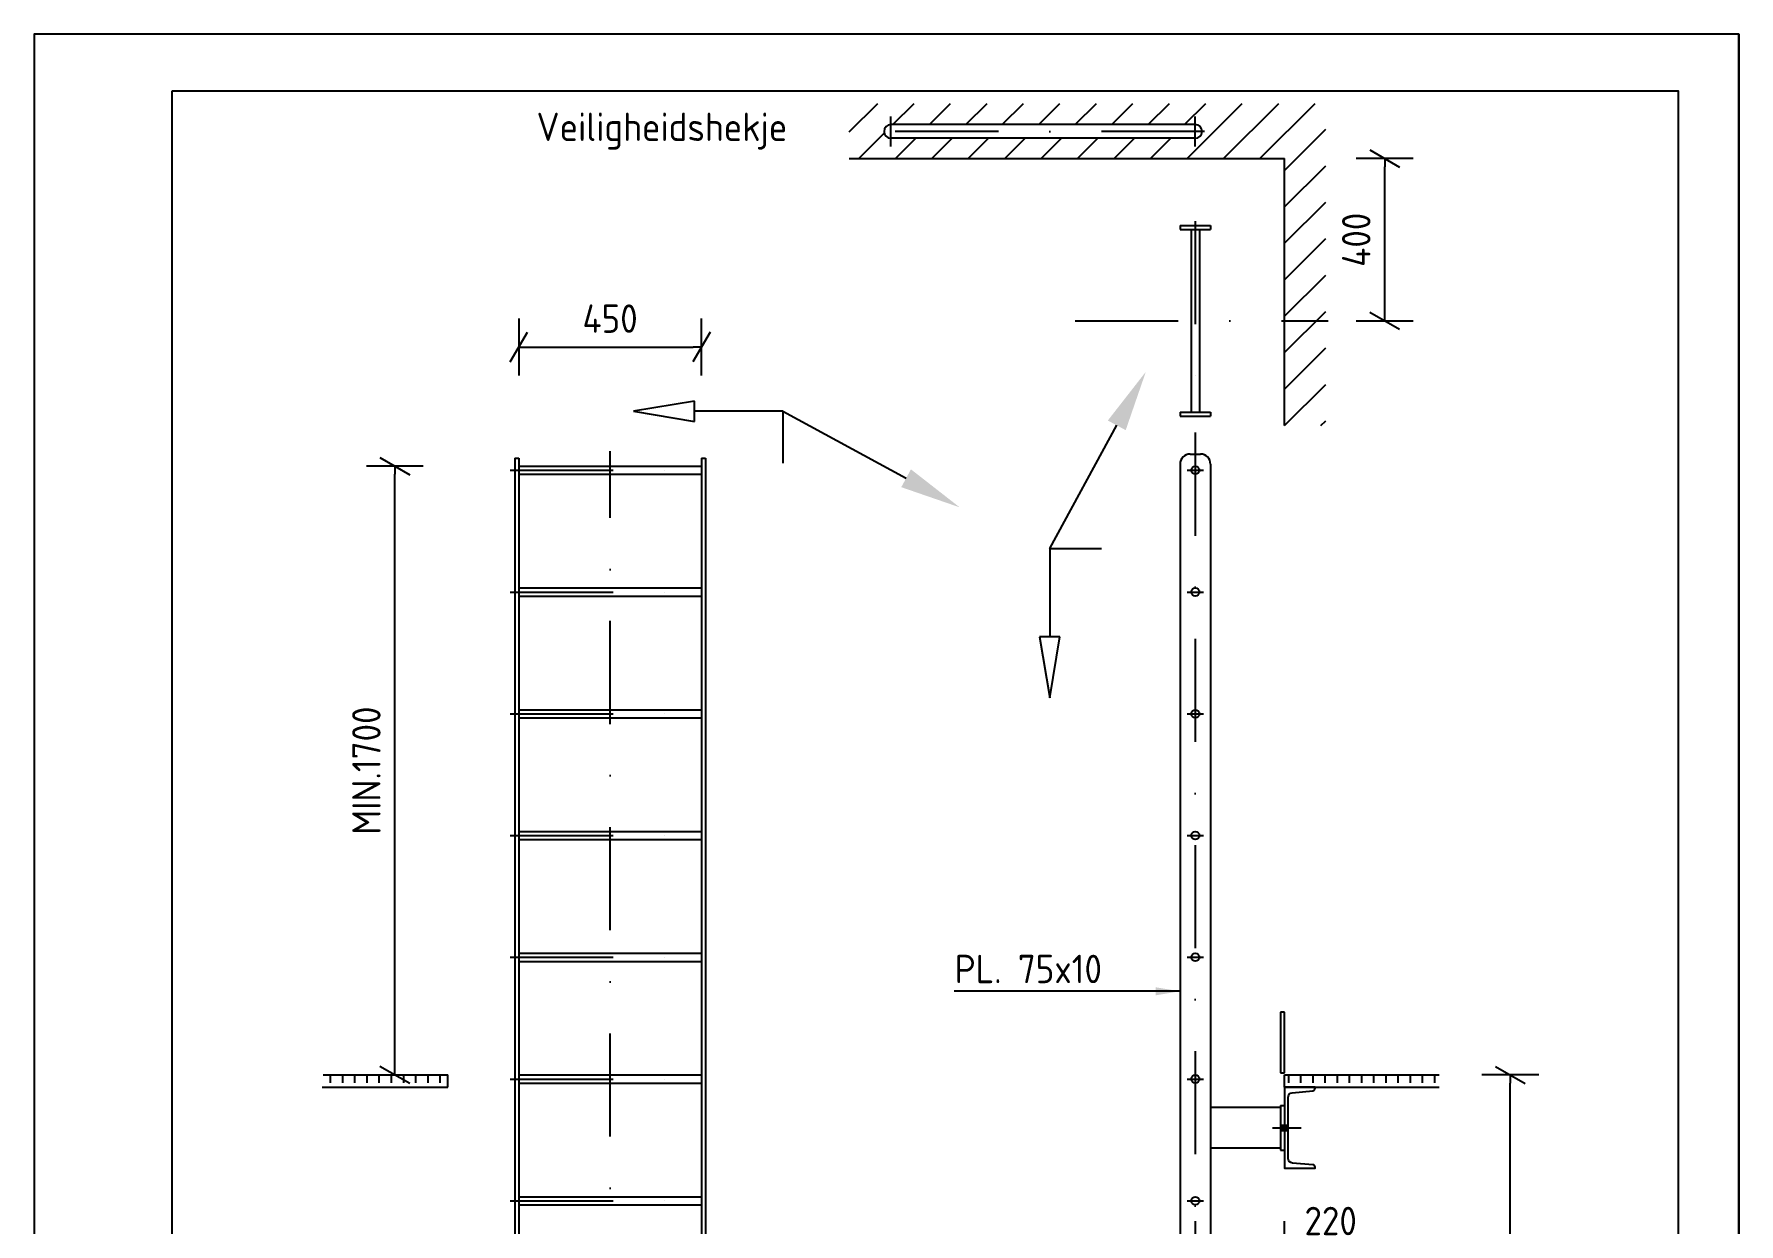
# Model space of a CAD drawing. Extents: x 1130 to 9251, y -40 to 5901.
# Drawn here: x 5051 to 9251, y 2970 to 5901 of the extents above; entities that cross this region are included whole.
import ezdxf

# ---------------------------------------------------------------- set-up
doc = ezdxf.new("R2010")
doc.units = 0
doc.header["$LTSCALE"] = 20
doc.header["$PDMODE"] = 3
doc.linetypes.add('DASHDOT', pattern=[25.4, 12.7, -6.35, 0, -6.35])
doc.layers.get('0').update_dxf_attribs({"linetype": 'CONTINUOUS'})
doc.layers.get('DEFPOINTS').update_dxf_attribs({"linetype": 'CONTINUOUS'})
for name, color, linetype in [('AC-0000-ALGEMEEN-co-25', 7, 'CONTINUOUS'), ('S-0100-ASLIJN-dd-06', 1, 'DASHDOT'), ('S-0200-MAAT', 7, 'CONTINUOUS'), ('S-0300-tekst-35', 2, 'CONTINUOUS'), ('S-2000-STAAL-ALG-co-06', 1, 'CONTINUOUS'), ('S-2020-STAAL-PROF-CO-25', 7, 'CONTINUOUS'), ('S-2090-arcering-06', 1, 'CONTINUOUS')]:
    doc.layers.add(name, color=color, linetype=linetype)
doc.styles.get("Standard").update_dxf_attribs({"font": 'isocp.shx'})
doc.dimstyles.new('STIJL A', dxfattribs={"dimtxt": 70, "dimasz": 20, "dimexe": 50, "dimexo": 50, "dimgap": 20, "dimtad": 0, "dimdec": 0, "dimdsep": 46, "dimtxsty": 'Standard', "dimblk": 'MAATPUNT', "dimcen": -3, "dimdle": 1.25, "dimse1": 1, "dimse2": 1, "dimclrt": 2, "dimadec": 0, "dimazin": 0, "dimtfac": 1, "dimtdec": 0, "dimtofl": 0, "dimtmove": 2, "dimatfit": 3, "dimldrblk": 'DOT', "dimfxl": 1, "dimtvp": 1, "dimtolj": 1, "dimtzin": 1, "dimarcsym": 0})
doc.dimstyles.new('STIJL B', dxfattribs={"dimtxt": 70, "dimasz": 60, "dimexe": 50, "dimexo": 50, "dimgap": 20, "dimtad": 0, "dimdec": 0, "dimdsep": 46, "dimtxsty": 'Standard', "dimcen": -3, "dimdle": 1.25, "dimclrt": 2, "dimadec": 0, "dimazin": 0, "dimtfac": 1, "dimtdec": 0, "dimtofl": 0, "dimtmove": 2, "dimatfit": 3, "dimfxl": 1, "dimtvp": 1, "dimtolj": 1, "dimtzin": 1, "dimarcsym": 0})

# ---------------------------------------------------------------- blocks, each defined once
blk = doc.blocks.new('_Oblique')
at = {"color": 0, "linetype": 'ByBlock', "lineweight": -2}
blk.add_line((-0.5, -0.5), (0.5, 0.5), dxfattribs=at)
blk = doc.blocks.new('MAATPUNT')
for p, q in [((0, -3.5), (0, 3.5)), ((0, 0), (-1, 0))]:
    blk.add_line(p, q)
at = {"xscale": 3.000000000000007, "yscale": 3, "zscale": 3, "rotation": 195.0000000102671}
blk.add_blockref('_Oblique', (0, 0), dxfattribs=at)
blk = doc.blocks.new('*D5')
at = {"layer": 'DEFPOINTS', "color": 0}
for p in [(8131.8, 3186.6), (7911.8, 3106.6), (8131.8, 2906.9)]:
    blk.add_point(p, dxfattribs=at)
at = {"layer": 'S-0200-MAAT', "color": 0, "lineweight": -2}
for p, q in [((7931.8, 2906.9), (8111.8, 2906.9)), ((8329.2, 2906.9), (8131.8, 2906.9))]:
    blk.add_line(p, q, dxfattribs=at)
at = {"layer": 'S-0200-MAAT', "color": 0, "lineweight": -2, "xscale": 20, "yscale": 20, "zscale": 20, "rotation": 180}
blk.add_blockref('MAATPUNT', (7911.8, 2906.9), dxfattribs=at)
at = {"layer": 'S-0200-MAAT', "color": 0, "lineweight": -2, "xscale": 20, "yscale": 20, "zscale": 20}
blk.add_blockref('MAATPUNT', (8131.8, 2906.9), dxfattribs=at)
at = {"layer": 'S-0200-MAAT', "color": 2, "insert": (8245.3, 2977), "char_height": 70, "attachment_point": 5}
blk.add_mtext('\\A1;220', dxfattribs=at)
blk = doc.blocks.new('_dot')
at = {"color": 0, "linetype": 'ByBlock', "lineweight": -2}
blk.add_line((-0.5, 0), (-1, 0), dxfattribs=at)
at = {"color": 0, "linetype": 'ByBlock', "const_width": 0.5}
blk.add_lwpolyline([(-0.25, 0, 1), (0.25, 0, 1)], format="xyb", close=True, dxfattribs=at)
blk = doc.blocks.new('*D4')
at = {"layer": 'DEFPOINTS', "color": 0}
for p in [(8512.8, 3336.8), (8687.8, 3336.8), (8492.8, 1226.8)]:
    blk.add_point(p, dxfattribs=at)
at = {"layer": 'S-0200-MAAT', "color": 0, "lineweight": -2}
blk.add_line((8687.8, 1246.8), (8687.8, 3316.8), dxfattribs=at)
at = {"layer": 'S-0200-MAAT', "color": 0, "lineweight": -2, "xscale": 20, "yscale": 20, "zscale": 20}
for p, rotation in [((8687.8, 3336.8), 90), ((8687.8, 1226.8), 270)]:
    blk.add_blockref('MAATPUNT', p, dxfattribs=dict(at, rotation=rotation))
at = {"layer": 'S-0200-MAAT', "color": 2, "insert": (8617.8, 2281.8), "char_height": 70, "attachment_point": 5, "rotation": 90}
blk.add_mtext('\\A1;MAX.3000', dxfattribs=at)
blk = doc.blocks.new('*D12')
at = {"layer": 'DEFPOINTS', "color": 0}
for p in [(6695, 5130.4), (6245, 3296.9), (6695, 3296.9)]:
    blk.add_point(p, dxfattribs=at)
at = {"layer": 'S-0200-MAAT', "color": 0, "lineweight": -2}
blk.add_line((6265, 5130.4), (6675, 5130.4), dxfattribs=at)
at = {"layer": 'S-0200-MAAT', "color": 0, "lineweight": -2, "xscale": 20, "yscale": 20, "zscale": 20, "rotation": 180}
blk.add_blockref('MAATPUNT', (6245, 5130.4), dxfattribs=at)
at = {"layer": 'S-0200-MAAT', "color": 0, "lineweight": -2, "xscale": 20, "yscale": 20, "zscale": 20}
blk.add_blockref('MAATPUNT', (6695, 5130.4), dxfattribs=at)
at = {"layer": 'S-0200-MAAT', "color": 2, "insert": (6470, 5200.4), "char_height": 70, "attachment_point": 5}
blk.add_mtext('\\A1;450', dxfattribs=at)
blk = doc.blocks.new('*D13')
at = {"layer": 'DEFPOINTS', "color": 0}
for p in [(8173.3, 5594.7), (8378.3, 5594.7), (8173.3, 5194.7)]:
    blk.add_point(p, dxfattribs=at)
at = {"layer": 'S-0200-MAAT', "color": 0, "lineweight": -2}
blk.add_line((8378.3, 5214.7), (8378.3, 5574.7), dxfattribs=at)
at = {"layer": 'S-0200-MAAT', "color": 0, "lineweight": -2, "xscale": 20, "yscale": 20, "zscale": 20}
for p, rotation in [((8378.3, 5594.7), 90), ((8378.3, 5194.7), 270)]:
    blk.add_blockref('MAATPUNT', p, dxfattribs=dict(at, rotation=rotation))
at = {"layer": 'S-0200-MAAT', "color": 2, "insert": (8308.3, 5394.7), "char_height": 70, "attachment_point": 5, "rotation": 90}
blk.add_mtext('\\A1;400', dxfattribs=at)
blk = doc.blocks.new('A$C05B37911')
at = {"color": 4}
for q in [(33.58, 9.5), (18.39, 7.63), (7.5, 1.25)]:
    blk.add_line((18.39, 1.25), q, dxfattribs=at)
at = {"color": 7}
for p, q in [((0, 1.25), (7.5, 2.5)), ((7.5, 0), (0, 1.25))]:
    blk.add_line(p, q, dxfattribs=at)
blk.add_line((7.5, 2.5), (7.5, 0))
blk.add_solid([(34.17, 8.4), (32.98, 10.6), (40.17, 13.08)], dxfattribs=at)
blk = doc.blocks.new('*D19')
at = {"layer": 'DEFPOINTS', "color": 0}
for p in [(5939.6, 4836.8), (6280.9, 4836.8), (6280.9, 3336.8)]:
    blk.add_point(p, dxfattribs=at)
at = {"layer": 'S-0200-MAAT', "color": 0, "lineweight": -2}
blk.add_line((5939.6, 3356.8), (5939.6, 4816.8), dxfattribs=at)
at = {"layer": 'S-0200-MAAT', "color": 0, "lineweight": -2, "xscale": 20, "yscale": 20, "zscale": 20}
for p, rotation in [((5939.6, 4836.8), 90), ((5939.6, 3336.8), 270)]:
    blk.add_blockref('MAATPUNT', p, dxfattribs=dict(at, rotation=rotation))
at = {"layer": 'S-0200-MAAT', "color": 2, "insert": (5869.6, 4086.8), "char_height": 70, "attachment_point": 5, "rotation": 90}
blk.add_mtext('\\A1;MIN.1700', dxfattribs=at)
blk = doc.blocks.new('A4')
blk.add_line((210.00118, 297.07484), (210.00118, 0))
at = {"color": 7}
blk.add_lwpolyline([(0, 0), (210.00118, 0), (210.00118, 297.07484), (0, 297.07484)], close=True, dxfattribs=at)
at = {"color": 4}
blk.add_lwpolyline([(17, 290.07484), (202.50118, 290.07484), (202.50118, 7), (17, 7)], close=True, dxfattribs=at)

msp = doc.modelspace()

# ---------------------------------------------------------------- hatches: boundary and pattern name
at = {"layer": 'S-2090-arcering-06'}
h = msp.add_hatch(dxfattribs=at)
h.set_pattern_fill('ANSI31', color=256, scale=20, style=0)
h.set_pattern_definition([(45, (0, -51.575), (-44.9013, 44.9013), [])])
h.paths.add_polyline_path([(8131.8, 5594.7), (8131.8, 5194.7), (8233.1, 5194.7), (8233.1, 5730.8), (7059.4, 5730.8), (7059.4, 5594.7)])
h.paths.add_polyline_path([(7161.8, 5644.8, -1), (7161.8, 5678.5), (7911.8, 5678.5, -1), (7911.8, 5644.8)], flags=16)
h.paths.add_polyline_path([(8233.1, 5194.7), (8131.8, 5194.7), (8131.8, 4936.7), (8233.1, 4936.7)])

# ---------------------------------------------------------------- linework, layer by layer
at = {"layer": 'S-0100-ASLIJN-dd-06'}
for p, q in [((7161.8, 5624.8), (7161.8, 5698.5)), ((7911.8, 5624.8), (7911.8, 5698.5)), ((7934.7, 5661.7), (7115.7, 5661.7)), ((7911.8, 5440.4), (7911.8, 4948.9)), ((7615.7, 5194.7), (8239.2, 5194.7)), ((7911.8, 4919.6), (7911.8, 1074.1)), ((6470, 1152.9), (6470, 4874.2)), ((6223.9, 4826.8), (6716.2, 4826.8)), ((7891.9, 4826.8), (7931.8, 4826.8)), ((6223.9, 4526.8), (6716.2, 4526.8)), ((7891.9, 4526.8), (7931.8, 4526.8)), ((6223.9, 4226.8), (6716.2, 4226.8)), ((7891.9, 4226.8), (7931.8, 4226.8)), ((6223.9, 3926.8), (6716.2, 3926.8)), ((7891.9, 3926.8), (7931.8, 3926.8)), ((6223.9, 3626.8), (6716.2, 3626.8)), ((7891.9, 3626.8), (7931.8, 3626.8)), ((6223.9, 3326.8), (6716.2, 3326.8)), ((7891.9, 3326.8), (7931.8, 3326.8)), ((8131.8, 3326.8), (8131.8, 3336.8)), ((6223.9, 3026.8), (6716.2, 3026.8)), ((7891.9, 3026.8), (7931.8, 3026.8))]:
    msp.add_line(p, q, dxfattribs=at)
at = {"layer": 'S-0200-MAAT'}
for p, q in [((7911.8, 5678.5), (7161.8, 5678.5)), ((7911.8, 5644.8), (7161.8, 5644.8))]:
    msp.add_line(p, q, dxfattribs=at)
for centre, start, end in [((7161.8, 5661.7), 90, 270), ((7911.8, 5661.7), 270, 90)]:
    msp.add_arc(centre, 16.9, start, end, dxfattribs=at)
at = {"layer": 'S-2000-STAAL-ALG-co-06'}
for p, q in [((7059.4, 5594.7), (8131.8, 5594.7)), ((8131.8, 4936.7), (8131.8, 5594.7)), ((5763.4, 3336.8), (6070, 3336.8)), ((5781.5, 3317.8), (5781.5, 3336.8)), ((5811.5, 3317.8), (5811.5, 3336.8)), ((5841.5, 3317.8), (5841.5, 3336.8)), ((5871.5, 3317.8), (5871.5, 3336.8)), ((5901.5, 3317.8), (5901.5, 3336.8)), ((5931.5, 3317.8), (5931.5, 3336.8)), ((5961.5, 3317.8), (5961.5, 3336.8)), ((5991.5, 3317.8), (5991.5, 3336.8)), ((6021.5, 3317.8), (6021.5, 3336.8)), ((6051.5, 3317.8), (6051.5, 3336.8)), ((6070, 3306.8), (6070, 3336.8)), ((8131.8, 3336.8), (8512.8, 3336.8)), ((8131.8, 3306.8), (8131.8, 3336.8)), ((8141.8, 3317.8), (8141.8, 3336.8)), ((8171.8, 3317.8), (8171.8, 3336.8)), ((8201.8, 3317.8), (8201.8, 3336.8)), ((8231.8, 3317.8), (8231.8, 3336.8)), ((8261.8, 3317.8), (8261.8, 3336.8)), ((8291.8, 3317.8), (8291.8, 3336.8)), ((8321.8, 3317.8), (8321.8, 3336.8)), ((8351.8, 3317.8), (8351.8, 3336.8)), ((8381.8, 3317.8), (8381.8, 3336.8)), ((8411.8, 3317.8), (8411.8, 3336.8)), ((8441.8, 3317.8), (8441.8, 3336.8)), ((8471.8, 3317.8), (8471.8, 3336.8)), ((8501.8, 3317.8), (8501.8, 3336.8)), ((5760.3, 3306.8), (6070, 3306.8)), ((8131.8, 3306.8), (8512.8, 3306.8))]:
    msp.add_line(p, q, dxfattribs=at)
at = {"layer": 'S-2020-STAAL-PROF-CO-25'}
for p, q in [((7874.3, 5429.7), (7949.3, 5429.7)), ((7874.3, 5429.7), (7874.3, 5419.7)), ((7874.3, 5419.7), (7949.3, 5419.7)), ((7901.8, 5419.7), (7901.8, 4969.7)), ((7921.8, 5419.7), (7921.8, 4969.7)), ((7949.3, 5429.7), (7949.3, 5419.7)), ((7874.3, 4969.7), (7949.3, 4969.7)), ((7874.3, 4969.7), (7874.3, 4959.7)), ((7874.3, 4959.7), (7949.3, 4959.7)), ((7949.3, 4969.7), (7949.3, 4959.7)), ((6235, 4856.8), (6245, 4856.8)), ((6235, 4856.8), (6235, 1356.8)), ((6245, 4856.8), (6245, 1356.8)), ((6245, 4836.8), (6695, 4836.8)), ((6695, 4856.8), (6695, 1356.8)), ((6695, 4856.8), (6705, 4856.8)), ((6705, 4856.8), (6705, 1356.8)), ((7874.3, 4841.8), (7874.3, 1356.8)), ((7899.3, 4866.8), (7924.3, 4866.8)), ((7949.3, 4841.8), (7949.3, 1356.8)), ((6245, 4816.8), (6695, 4816.8)), ((6245, 4536.8), (6695, 4536.8)), ((6245, 4516.8), (6695, 4516.8)), ((6245, 4236.8), (6695, 4236.8)), ((6245, 4216.8), (6695, 4216.8)), ((6245, 3936.8), (6695, 3936.8)), ((6245, 3916.8), (6695, 3916.8)), ((6245, 3636.8), (6695, 3636.8)), ((6245, 3616.8), (6695, 3616.8)), ((6245, 3336.8), (6695, 3336.8)), ((6245, 3316.8), (6695, 3316.8)), ((6245, 3036.8), (6695, 3036.8)), ((6245, 3016.8), (6695, 3016.8))]:
    msp.add_line(p, q, dxfattribs=at)
at = {"layer": 'S-2020-STAAL-PROF-CO-25', "color": 1}
for p, q in [((8131.8, 3491.8), (8121.8, 3491.8)), ((8121.8, 3491.8), (8121.8, 3341.8)), ((8131.8, 3341.8), (8131.8, 3491.8)), ((8121.8, 3341.8), (8131.8, 3341.8)), ((8121.8, 3256.4), (7949.3, 3256.4)), ((8121.8, 3261.4), (8121.8, 3151.4)), ((8121.8, 3261.4), (8131.8, 3261.4)), ((8102.3, 3206.4), (8172.7, 3206.4)), ((8121.8, 3156.4), (7949.3, 3156.4)), ((8121.8, 3151.4), (8131.8, 3151.4))]:
    msp.add_line(p, q, dxfattribs=at)
msp.add_lwpolyline([(8206.8, 3109.8, 0.391021), (8201.3, 3115.8), (8150.9, 3119.8, -0.391021), (8140.3, 3131.3), (8140.3, 3281.5, -0.384334), (8150.7, 3292.9), (8201.5, 3298.1, 0.384334), (8206.8, 3304.1), (8206.8, 3306.8), (8131.8, 3306.8), (8131.8, 3106.8), (8206.8, 3106.8)], format="xyb", close=True, dxfattribs=at)
at = {"layer": 'S-2020-STAAL-PROF-CO-25'}
for centre in [(7911.8, 4826.8), (7911.8, 4526.8), (7911.8, 4226.8), (7911.8, 3926.8), (7911.8, 3626.8), (7911.8, 3326.8), (7911.8, 3026.8)]:
    msp.add_circle(centre, 9.92, dxfattribs=at)
for centre, start, end in [((7899.3, 4841.8), 90, 180), ((7924.3, 4841.8), 0, 90)]:
    msp.add_arc(centre, 25, start, end, dxfattribs=at)
at = {"layer": 'S-2020-STAAL-PROF-CO-25', "color": 1}
msp.add_solid([(8121.8, 3215.4), (8140.3, 3215.4), (8121.8, 3197.4), (8140.3, 3197.4)], dxfattribs=at)

# ---------------------------------------------------------------- block references
at = {"layer": 'AC-0000-ALGEMEEN-co-25', "xscale": 20, "yscale": 20, "zscale": 20}
msp.add_blockref('A4', (5051, -40), dxfattribs=at)
at = {"layer": 'S-2090-arcering-06', "xscale": -20, "yscale": 20, "zscale": 20}
for p, rotation in [((7528.3, 4266), 270), ((6527.8, 4997.1), 180)]:
    msp.add_blockref('A$C05B37911', p, dxfattribs=dict(at, rotation=rotation))

# ---------------------------------------------------------------- texts
at = {"layer": 'S-0200-MAAT', "color": 2, "insert": (7681.8, 3563), "char_height": 70, "attachment_point": 9}
msp.add_mtext('PL. 75x10', dxfattribs=at)
at = {"layer": 'S-0300-tekst-35'}
msp.add_text('Veiligheidshekje', height=70, dxfattribs=at).set_placement((6288.9, 5638))

# ---------------------------------------------------------------- dimensions: what is measured, and where the dimension line sits
at = {"layer": 'S-0200-MAAT'}
dim = msp.add_linear_dim(base=(8378.3, 5594.7), p1=(8173.3, 5194.7), p2=(8173.3, 5594.7), angle=90, dimstyle='STIJL A', dxfattribs=at)
dim.commit()
dim.dimension.update_dxf_attribs({"geometry": '*D13', "text_midpoint": (8308.3, 5394.7)})
dim = msp.add_linear_dim(base=(6695, 5130.4), p1=(6245, 3296.9), p2=(6695, 3296.9), dimstyle='STIJL A', dxfattribs=at)
dim.commit()
dim.dimension.update_dxf_attribs({"geometry": '*D12', "text_midpoint": (6470, 5200.4)})
dim = msp.add_linear_dim(base=(5939.6, 4836.8), p1=(6280.9, 3336.8), p2=(6280.9, 4836.8), angle=90, text='MIN.1700', dimstyle='STIJL A', dxfattribs=at)
dim.commit()
dim.dimension.update_dxf_attribs({"geometry": '*D19', "text_midpoint": (5869.6, 4086.8)})
dim = msp.add_linear_dim(base=(8687.8, 3336.8), p1=(8492.8, 1226.8), p2=(8512.8, 3336.8), angle=90, text='MAX.3000', dimstyle='STIJL A', override={"dimpost": 'MAX. <>'}, dxfattribs=at)
dim.commit()
dim.dimension.update_dxf_attribs({"geometry": '*D4', "text_midpoint": (8617.8, 2281.8)})
dim = msp.add_linear_dim(base=(8131.8, 2906.9), p1=(7911.8, 3106.6), p2=(8131.8, 3186.6), dimstyle='STIJL A', override={"dimtmove": 1}, dxfattribs=at)
dim.commit()
dim.dimension.update_dxf_attribs({"geometry": '*D5', "text_midpoint": (8245.3, 2906.9), "dimtype": 160})

# ---------------------------------------------------------------- leaders
at = {"layer": 'S-0200-MAAT', "annotation_type": 0, "has_hookline": 1, "hookline_direction": 1, "text_width": 364.1}
msp.add_leader([(7874.3, 3543), (7701.8, 3543)], dimstyle='STIJL B', override={"dimtad": 1}, dxfattribs=at)

doc.saveas('drawing.dxf')
